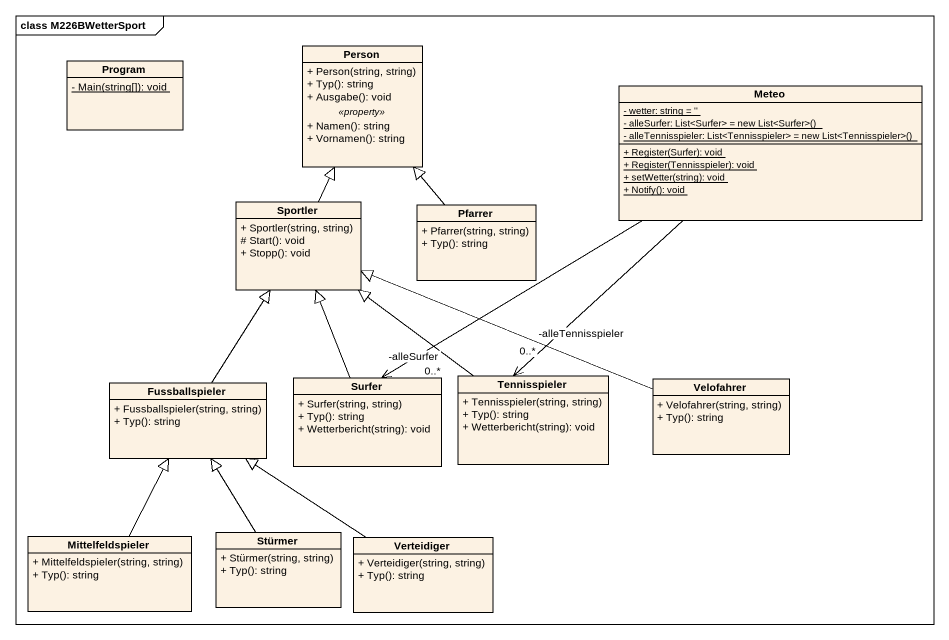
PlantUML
@startuml
mainframe class M226BWetterSport
hide circle
hide empty members
skinparam classAttributeIconSize 0
class "Person" as Person_ {
  + Person(string, string)
  + Typ(): string
  + Ausgabe(): void
  .. <<property>> ..
  + Namen(): string
  + Vornamen(): string
}
class Program {
  {static} - Main(string[]): void
}
class Meteo {
  {static} - wetter: string = ''
  {static} {field} - alleSurfer: List<Surfer> = new List<Surfer>()
  {static} {field} - alleTennisspieler: List<Tennisspieler> = new List<Tennisspieler>()
  {static} + Register(Surfer): void
  {static} + Register(Tennisspieler): void
  {static} + setWetter(string): void
  {static} + Notify(): void
}
class Sportler {
  + Sportler(string, string)
  # Start(): void
  + Stopp(): void
}
class Pfarrer {
  + Pfarrer(string, string)
  + Typ(): string
}
class Fussballspieler {
  + Fussballspieler(string, string)
  + Typ(): string
}
class Surfer {
  + Surfer(string, string)
  + Typ(): string
  + Wetterbericht(string): void
}
class Tennisspieler {
  + Tennisspieler(string, string)
  + Typ(): string
  + Wetterbericht(string): void
}
class Velofahrer {
  + Velofahrer(string, string)
  + Typ(): string
}
class Mittelfeldspieler {
  + Mittelfeldspieler(string, string)
  + Typ(): string
}
class Stürmer {
  + Stürmer(string, string)
  + Typ(): string
}
class Verteidiger {
  + Verteidiger(string, string)
  + Typ(): string
}
Meteo --> "-alleSurfer\n0..*" Surfer
Meteo --> "-alleTennisspieler\n0..*" Tennisspieler
Sportler -up-|> Person_
Pfarrer -up-|> Person_
Fussballspieler -up-|> Sportler
Surfer -up-|> Sportler
Tennisspieler -up-|> Sportler
Velofahrer -left-|> Sportler
Mittelfeldspieler -up-|> Fussballspieler
Stürmer -up-|> Fussballspieler
Verteidiger -up-|> Fussballspieler
@enduml
